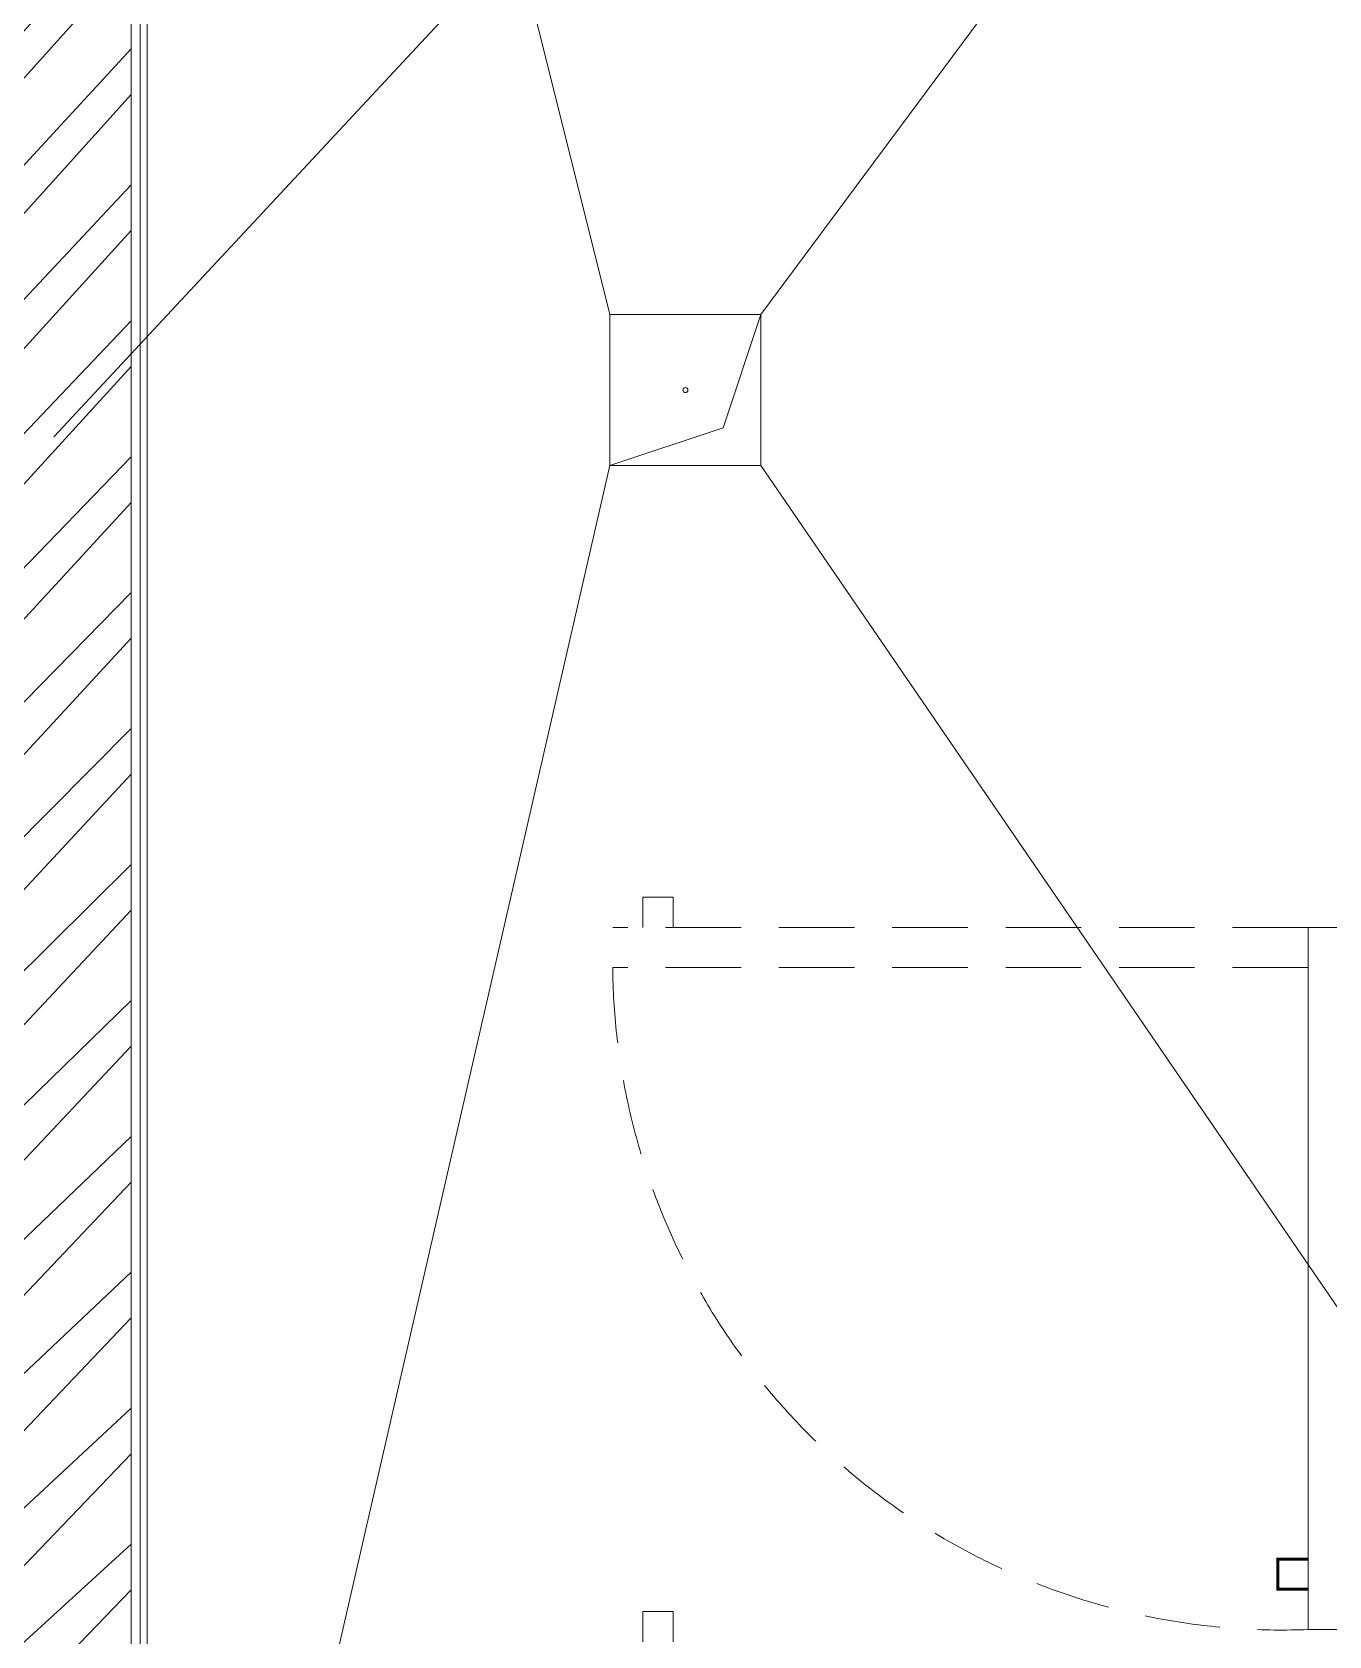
# Model space of a CAD drawing. Header units: millimetres. Extents: x -32 to 417638015, y -35 to 175284279.
# Drawn here: x 416317560 to 416318847, y 175269645 to 175271237 of the extents above; entities that cross this region are included whole.
import ezdxf
from ezdxf.enums import TextEntityAlignment as Align

# ---------------------------------------------------------------- set-up
doc = ezdxf.new("R2010")
doc.units = ezdxf.units.MM
doc.linetypes.add('NASCOSTA', pattern=[0.375, 0.25, -0.125])
for name, color, linetype, lineweight in [('_ЭМ_ТХ_пищеблок', 7, 'Continuous', 30), ('Атрибут', 7, 'Continuous', 5), ('Обобщенные модели', 7, 'Continuous', 18), ('Оборудование', 7, 'Continuous', 18), ('Перекрытие', 7, 'Continuous', 18), ('Пищ_ОБорудование', 7, 'Continuous', 0), ('Стены отделка', 7, 'Continuous', 30), ('Стены штриховка', 7, 'Continuous', 9), ('ШТРИХОВКА', 252, 'Continuous', 15)]:
    doc.layers.add(name, color=color, linetype=linetype, lineweight=lineweight)
doc.layers.add('PDF __ЭМ_Надписи', color=7, linetype='Continuous')
doc.layers.add('ЭОМ_Лотки рабочие', color=5, linetype='Continuous')
doc.styles.add('ISOCPEUR', font='isocpeur.ttf', dxfattribs={"width": 0.85, "height": 274.9999999999997})

# ---------------------------------------------------------------- blocks, each defined once
blk = doc.blocks.new('_ЭМ_ТХ_Пищеблок')
at = {"layer": 'Оборудование', "color": 8}
blk.add_lwpolyline([(61266.25004687282, 40803.40742409426), (61266.25004687282, 40106.40742409426), (60571.25004687282, 40106.40742409426), (60571.25004687282, 40803.40742409426), (61266.25004687282, 40803.40742409426)], dxfattribs=at)
at = {"layer": 'Пищ_ОБорудование', "color": 8, "linetype": 'NASCOSTA', "lineweight": 0, "ltscale": 300}
for points in [[(59911.25004687365, 40803.40742409431), (59911.25004687365, 40833.40742409431), (59941.25004687365, 40833.40742409431), (59941.25004687365, 40803.40742409431)], [(60571.25004687365, 40803.40742409431), (59881.25004687365, 40803.40742409431)], [(60571.25004687365, 40763.40742409431), (59881.25004687365, 40763.40742409431)], [(59911.25004687365, 40094.2320728869), (59911.25004687365, 40124.2320728869), (59941.25004687365, 40124.2320728869), (59941.25004687365, 40094.2320728869)]]:
    blk.add_lwpolyline(points, dxfattribs=at)
at = {"layer": 'Пищ_ОБорудование', "color": 8, "lineweight": 15, "ltscale": 10, "const_width": 3}
blk.add_lwpolyline([(60571.25004687365, 40146.40742409431), (60541.25004687365, 40146.40742409431), (60541.25004687365, 40176.40742409431), (60571.25004687365, 40176.40742409431)], dxfattribs=at)
at = {"layer": 'Пищ_ОБорудование', "color": 8, "linetype": 'NASCOSTA', "lineweight": 0, "ltscale": 300}
blk.add_arc((60545.24955892203, 40769.92974268393), 664.0315449135608, 180.5627855211784, 272.24401861659, dxfattribs=at)
at = {"layer": 'Атрибут', "color": 8, "style": 'ISOCPEUR', "width": 0.85}
blk.add_attdef('№_ПОЗИЦИИ', text='', height=150, rotation=90, dxfattribs=at).set_placement((58331.67525722168, 39155.16258932042), align=Align.MIDDLE_CENTER)
blk = doc.blocks.new('ТХ пищеблок....')
at = {"layer": 'Оборудование', "color": 8}
blk.add_lwpolyline([(8600.958398115938, 25471.26476568822), (8600.958398115938, 24774.26476568822), (7905.958398115938, 24774.26476568822), (7905.958398115938, 25471.26476568822), (8600.958398115938, 25471.26476568822)], dxfattribs=at)
at = {"layer": 'Пищ_ОБорудование', "color": 8, "linetype": 'NASCOSTA', "lineweight": 0, "ltscale": 300}
for points in [[(7245.958398116753, 25471.26476568828), (7245.958398116753, 25501.26476568828), (7275.958398116753, 25501.26476568828), (7275.958398116753, 25471.26476568828)], [(7905.958398116753, 25471.26476568828), (7215.958398116753, 25471.26476568828)], [(7905.958398116753, 25431.26476568828), (7215.958398116753, 25431.26476568828)], [(7245.958398116753, 24762.08941448084), (7245.958398116753, 24792.08941448084), (7275.958398116753, 24792.08941448084), (7275.958398116753, 24762.08941448084)]]:
    blk.add_lwpolyline(points, dxfattribs=at)
at = {"layer": 'Пищ_ОБорудование', "color": 8, "lineweight": 15, "ltscale": 10, "const_width": 3}
blk.add_lwpolyline([(7905.958398116753, 24814.26476568828), (7875.958398116753, 24814.26476568828), (7875.958398116753, 24844.26476568828), (7905.958398116753, 24844.26476568828)], dxfattribs=at)
at = {"layer": 'Пищ_ОБорудование', "color": 8, "linetype": 'NASCOSTA', "lineweight": 0, "ltscale": 300}
blk.add_arc((7879.957910165132, 25437.78708427789), 664.0315449135608, 180.562785521162, 272.2440186153404, dxfattribs=at)
blk = doc.blocks.new('1 этаж')
at = {"layer": 'Стены штриховка'}
h = blk.add_hatch(dxfattribs=at)
h.set_pattern_fill('ANSI32', color=8, scale=10)
h.set_pattern_definition([(45, (-31496.66335460375, 188.9018102923583), (-67.35192090801866, 67.35192090801866), []), (45, (-31451.76205460375, 188.9018102923583), (-67.35192090801866, 67.35192090801866), [])])
h.paths.add_polyline_path([(48180.15739901119, 39580.59357071416), (48705.15739901114, 39580.59357071418), (48705.15739901114, 39700.59357071418), (48060.15739901119, 39700.59357071418), (48060.15739901119, 37262.86745037336), (48180.15739901122, 37260.83786413429)])
h.paths.add_polyline_path([(49875.15739901114, 39580.59357071413), (50447.65739901114, 39580.59357071413), (50447.65739901114, 39700.59357071418), (49635.15739901114, 39700.59357071418), (49635.15739901114, 39580.59357071418), (49755.15739901114, 39580.59357071418), (49755.15739901114, 37234.19954474653), (49875.15739901114, 37232.16995850745)])
h.paths.add_polyline_path([(51953.91662307477, 39700.59357071418), (51377.65739901114, 39700.59357071418), (51377.65739901108, 39580.59357071418), (51495.15739901111, 39580.59357071418), (51495.15739901111, 37204.77054428005), (51615.15739901111, 37202.74095804099), (51615.15739901111, 39580.59357071413), (51953.91662307479, 39580.59357071418)])
h.paths.add_polyline_path([(53340.15739901111, 39700.59357071418), (53328.15739901114, 39700.59357071418), (52883.91662307479, 39700.59357071413), (52883.91662307477, 39580.59357071413), (53340.15739901111, 39580.59357071413)])
h.paths.add_polyline_path([(53340.15739901114, 41017.7070296934), (53460.15739901108, 41017.7070296934), (53460.15739901108, 41147.70702969341), (55390.67991990966, 41147.7070296934), (55389.70939402498, 41267.7070296934), (53340.15739901114, 41267.7070296934)])
h.paths.add_polyline_path([(53460.15739901111, 39987.7070296934), (53340.15739901114, 39987.7070296934), (53340.15739901114, 37193.56851621989), (53340.49561501323, 37193.5627958987), (53460.15739901111, 37177.01477185852)])
at = {"layer": 'Обобщенные модели', "color": 8}
for p, q in [((53935.15739901111, 39295.59357071415), (53935.15739901111, 39445.59357071415)), ((53935.15739901111, 39445.59357071415), (54085.15739901111, 39445.59357071415)), ((54085.15739901111, 39445.59357071415), (53935.15739901111, 39445.59357071415)), ((53935.15739901111, 39445.59357071415), (53935.15739901111, 39295.59357071415)), ((54085.15739901111, 39445.59357071415), (54047.65739901111, 39333.09357071415)), ((54085.15739901111, 39445.59357071415), (54085.15739901111, 39295.59357071415)), ((54085.15739901111, 39295.59357071415), (54085.15739901111, 39445.59357071415)), ((54047.65739901111, 39333.09357071415), (53935.15739901111, 39295.59357071415)), ((54085.15739901111, 39295.59357071415), (53935.15739901111, 39295.59357071415)), ((53935.15739901111, 39295.59357071415), (54085.15739901111, 39295.59357071415))]:
    blk.add_line(p, q, dxfattribs=at)
for radius, start, end in [(2.500000000000002, 0, 180), (2.499999999999998, 120.0000000000624, 180), (2.500000000000002, 180, 0), (2.500000000000002, 15.00000000016882, 90), (2.499999999999999, 239.9999999999376, 344.9999999998312)]:
    blk.add_arc((54010.15739901111, 39370.59357071415), radius, start, end, dxfattribs=at)
at = {"layer": 'Перекрытие', "color": 8}
for p, q in [((53510.01921114634, 41151.8070296934), (53935.15739901111, 39445.59357071415)), ((54085.15739901111, 39445.59357071415), (55015.33909252315, 40699.00900136883)), ((53506.0573990111, 37425.59357071416), (53935.15739901111, 39295.59357071415)), ((54085.15739901111, 39295.59357071415), (55331.5933275453, 37474.62858137126))]:
    blk.add_line(p, q, dxfattribs=at)
at = {"layer": 'Стены отделка', "color": 8, "lineweight": 9}
for p, q in [((53460.15739901111, 37171.02867305555), (53460.15739901114, 39987.7070296934)), ((53476.0573990111, 37171.26714943864), (53476.0573990111, 39987.7070296934))]:
    blk.add_line(p, q, dxfattribs=at)
at = {"layer": 'Стены штриховка', "color": 8}
blk.add_line((53469.15739901114, 37171.38385064738), (53469.15739901114, 39987.7070296934), dxfattribs=at)
at = {"layer": 'ЭОМ_Лотки рабочие'}
blk.add_blockref('ТХ пищеблок....', (46722.0575752336, 13366.04446869802), dxfattribs=at)

msp = doc.modelspace()

# ---------------------------------------------------------------- linework, layer by layer
at = {"layer": 'PDF __ЭМ_Надписи', "lineweight": 25}
msp.add_lwpolyline([(416317581.6424014, 175270834.9459227), (416322915.6101528, 175276562.6112939), (416325345.5287952, 175276562.6112939)], dxfattribs=at)

# ---------------------------------------------------------------- block references
at = {"layer": '_ЭМ_ТХ_пищеблок', "lineweight": 50}
msp.add_blockref('_ЭМ_ТХ_Пищеблок', (416258254.8670169, 175229544.5649611), dxfattribs=at)
at = {"layer": 'ШТРИХОВКА'}
msp.add_blockref('1 этаж', (416264198.1010904, 175231510.6631508), dxfattribs=at)

doc.saveas('drawing.dxf')
